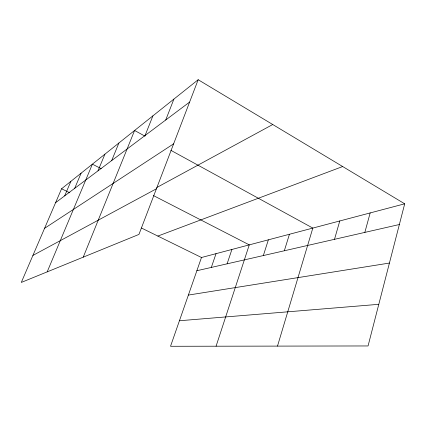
<?xml version="1.0" encoding="UTF-8"?>
<svg xmlns="http://www.w3.org/2000/svg" width="426" height="426" viewBox="0 0 426 426"><rect width="100%" height="100%" fill="white"/><g stroke="black" fill="none" stroke-linecap="round" stroke-linejoin="round"><path stroke-width="0.64" d="M404.7 203.809L368.059 345.955L170.528 346.279L201.477 257.506L404.7 203.809L198.175 79.721L61.573 188.766L21.3 282.433L138.945 234.422L198.175 79.721M364.842 232.394L370.167 212.931M334.506 239.316L339.778 220.961M277.491 346.104L312.828 228.08L170.906 150.357M284.323 250.77L289.44 234.263M263.343 255.557L268.364 239.833M216.073 346.2L249.274 244.875L153.429 195.561M227.09 263.832L231.904 249.466M211.323 267.432L216.035 253.662M165.719 120.01L173.909 99.093M145.08 135.5L152.923 115.845M83.235 257.16L134.6 130.473L144.973 136.155M111.687 160.57L118.902 143.003M97.991 170.847L104.924 154.159M47.185 271.873L92.399 164.159L101.159 168.664M74.683 188.345L81.11 173.169M64.688 195.848L70.881 181.338M55.593 202.675L189.623 102.064M44.565 228.32L173.632 143.823M156.789 187.515L272.741 124.525M32.908 255.43L156.422 188.782M157.854 236.073L342.669 166.534M196.865 270.728L399.364 224.518M188.377 295.074L389.428 263.06M179.426 320.751L378.794 304.318M61.573 188.766L69.821 192.818M141.464 228.022L201.477 257.506"/></g></svg>
